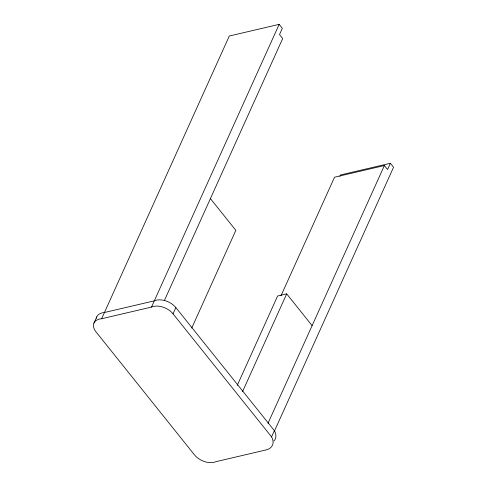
<?xml version="1.0" encoding="UTF-8"?>
<svg xmlns="http://www.w3.org/2000/svg" width="487" height="487" viewBox="0 0 487 487"><rect width="100%" height="100%" fill="white"/><g stroke="black" fill="none" stroke-linecap="round" stroke-linejoin="round"><path stroke-width="0.73" d="M93.924 323.131L96.743 316.897M96.353 318.2A14.86 9.29 24.3 0 1 104.455 312.508L154.312 300.838A14.86 9.29 24.3 0 1 175.856 307.577L274.37 430.63L271.557 436.869A17.83 11.146 24.3 0 1 265.902 449.976L216.045 461.646A14.86 9.29 24.3 0 1 194.502 454.907L95.988 331.854A14.86 9.29 24.3 0 1 101.637 318.748L229.292 36.02L279.154 24.35L282.332 28.319L279.514 34.559L282.691 38.528L164.423 300.461M101.637 318.748L151.5 307.078L279.154 24.35M271.557 436.869L173.037 313.817L175.856 307.577M191.726 328.061L235.842 230.351L210.414 198.599M237.26 385.375L277.62 295.986L286.691 293.862L312.112 325.62M281.023 295.712L334.526 177.213L384.389 165.543L387.567 169.513L390.379 163.279L393.557 167.248L274.351 431.263M242.569 391.572L286.691 293.862M339.896 176.337L340.523 174.949L390.379 163.279M267.996 423.325L384.389 165.543M151.5 307.078A14.86 9.29 24.3 0 1 173.037 313.817M274.37 430.63A17.83 11.146 24.3 0 1 273.877 441.015"/></g></svg>
